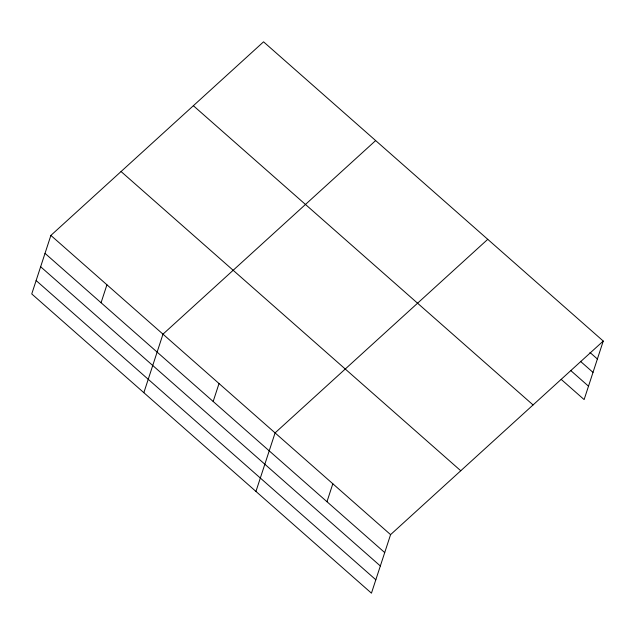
<?xml version="1.0" encoding="UTF-8"?>
<svg xmlns="http://www.w3.org/2000/svg" width="635" height="635" viewBox="0 0 635 635"><rect width="100%" height="100%" fill="white"/><g stroke="black" fill="none" stroke-linecap="round" stroke-linejoin="round"><path stroke-width="0.95" d="M50.879 235.418L31.75 293.941L371.451 593.169L390.581 534.638L603.25 341.058L263.549 41.831L50.879 235.418L390.581 534.638M101.068 302.728L106.926 284.79M143.851 392.684L162.981 334.161L375.65 140.573M213.169 401.471L219.027 383.532M255.953 491.434L275.082 432.903L487.751 239.324M326.969 501.714L332.827 483.775M603.25 341.058L584.121 399.582L561.165 379.365M589.986 352.473L597.384 358.997M580.422 361.299L593.011 372.388M570.73 370.538L588.502 386.191M193.365 105.712L533.067 404.94M121.063 171.537L460.764 470.757M45.014 253.357L384.715 552.577M40.64 266.748L380.341 565.975M36.132 280.551L375.825 579.771"/></g></svg>
